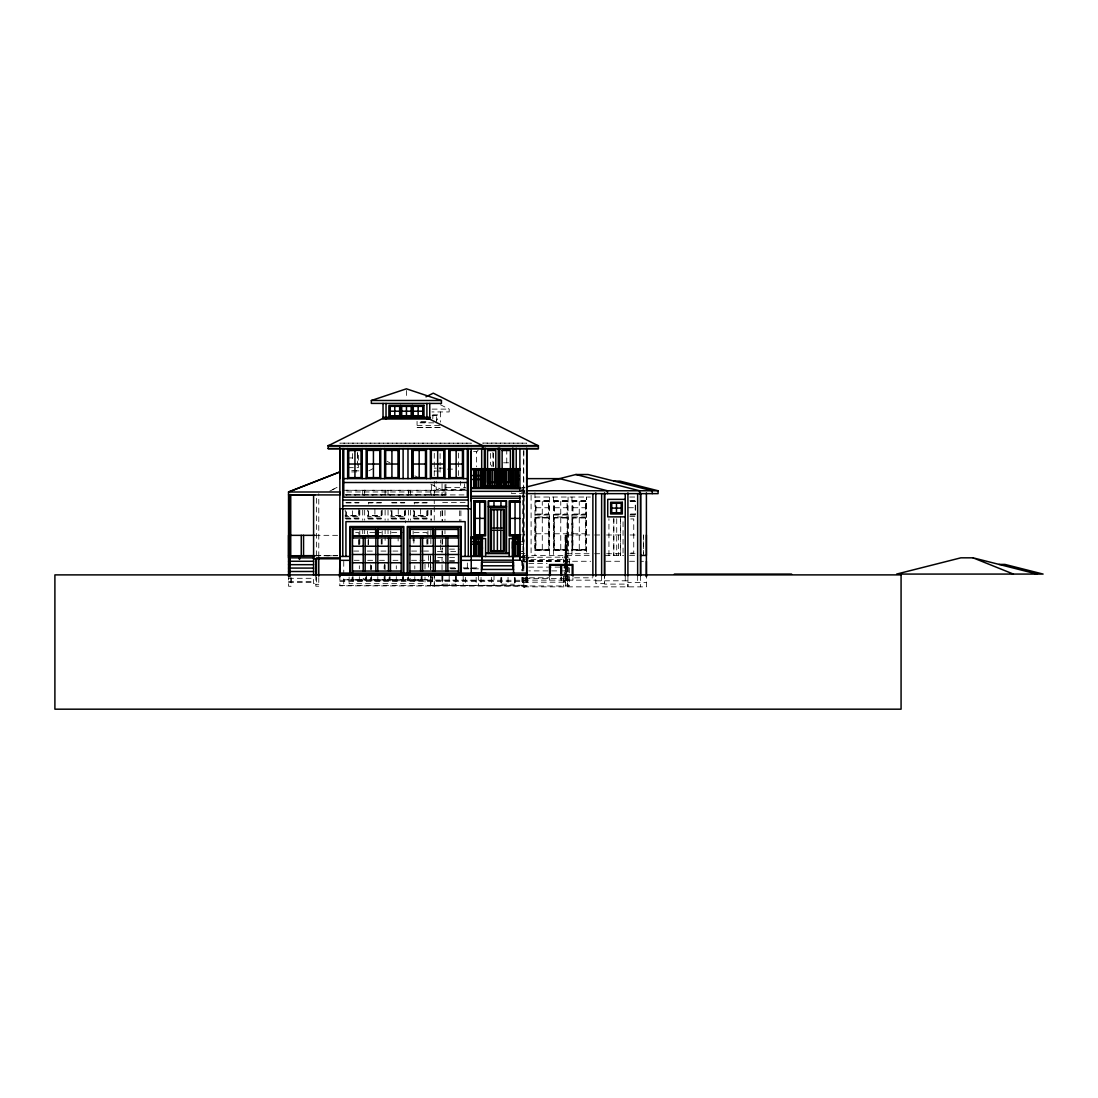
<?xml version="1.0" encoding="UTF-8"?>
<svg xmlns="http://www.w3.org/2000/svg" width="1098" height="1098" viewBox="0 0 1098 1098"><rect width="100%" height="100%" fill="white"/><g stroke="black" fill="none" stroke-linecap="round" stroke-linejoin="round"><path stroke-width="0.75" stroke-dasharray="5 3.75" d="M316.498 555.78L316.498 496.557M318.777 556.713L318.777 493.702M339.858 574.995L339.858 585.81L434.259 586.003L434.259 575.86L434.259 585.989L430.361 585.989L430.361 576.107M430.553 561.311L430.361 555.478M492.645 580.293L343.756 579.785L428.412 579.648L428.412 575.709M522.813 571.111L522.813 561.311M523.787 449.974L522.813 571.633M523.554 538.596L523.554 498.218M523.801 585.961L523.801 578.426L567.103 578.426M523.801 570.891L523.801 563.356M523.801 561.27L523.787 448.519M526.711 580.952L526.711 577.548M542.275 514.07L542.275 501.415M549.576 580.183L549.576 577.809L528.344 577.809M560.886 580.183L560.886 576.875M560.762 514.07L560.762 501.415M589.626 534.987L565.209 534.987L565.209 559.856L566.664 559.856M565.456 582.201L565.456 573.774M566.664 576.093L566.541 534.987L566.664 572.964M523.801 582.201L567.405 582.201L567.405 573.774L567.405 585.961L567.103 575.915M567.103 563.356L567.103 559.582L528.797 559.582M567.405 567.035L567.405 572.085L567.405 563.672M567.405 555.931L567.405 557.276M572.936 580.183L572.936 577.809M579.25 514.07L579.264 501.415M608.937 555.423L608.937 518.681M620.617 516.499L620.617 555.423L620.617 518.778M623.046 552.994L623.046 518.942M627.919 580.952L627.919 582.503L646.406 582.434M643.483 555.423L643.483 535M434.259 586.003L526.711 586.058L526.711 576.189M476.587 452.184L478.206 450.015M410.432 578.564L408.47 579.785L408.47 576.67M329.688 491.19L337.237 487.265M368.763 470.864L374.391 467.94M332.625 489.667L337.086 487.347M521.674 489.777L523.787 488.816M521.509 488.267L524.803 487.43M315.908 555.615L337.745 555.478M430.389 560.694L430.498 569.944L430.361 562.217M430.375 557.413L430.361 561.311L430.361 555.423M326.559 555.78L332.653 555.78M529.016 561.133L567.103 560.941M432.145 409.115L449.178 409.129L449.178 411.942L431.967 411.928M432.722 414.824L437.498 414.824L437.498 419.628M432.173 415.552L436.771 415.552L436.771 420.479M420.959 421.865L428.138 421.865M420.712 422.112L428.371 422.112M419.985 422.84L434.314 422.84M417.062 425.557L440.422 425.557M417.062 427.616L440.422 427.616M440.422 427.63L417.062 427.63L417.062 421.358M482.695 443.07L526.711 443.167L482.983 443.18M473.581 451.374L476.587 451.374L476.587 466.828M347.641 457.935L352.513 457.935M503.598 462.807L511.503 462.807M348.341 467.666L358.346 467.666L358.346 453.076M434.259 468.16L436.208 468.16M439.255 468.146L442.686 468.146M447.586 469.121L454.215 469.121M351.717 470.589L359.677 470.589M354.064 470.864L358.964 470.864M434.259 471.069L442.041 471.069M351.621 471.92L360.02 471.92M445.939 487.608L465.799 487.608M521.66 487.718L525.022 487.718M465.579 489.077L460.529 489.077L460.529 481.295M464.838 489.571L436.208 489.557L436.208 481.281M465.03 490.271L342.782 490.271L468.572 490.353M520.617 490.271L523.787 490.408M521.687 490.765L525.036 490.765M523.787 491.19L523.307 555.423L523.307 494.91M519.889 491.341L525.022 491.328M346.694 491.973L445.939 491.973L445.939 495.006L345.692 494.937M521.66 492.577L525.022 492.577M524.501 493.633L511.627 493.633L511.627 490.765M346.021 494.924L445.939 494.896M345.252 494.896L465.991 494.91M522.813 494.91L523.787 494.91L522.813 494.924L522.813 498.067L522.813 497.106M521.591 496.214L525.009 496.214M534.973 497.037L590.45 497.037M629.703 497.037L636.195 497.037M534.973 500.441L549.576 500.441M553.474 500.441L568.064 500.441M571.962 500.441L586.552 500.441M629.964 500.441L636.195 500.441M630.76 501.168L635.454 501.168L635.454 514.303L630.76 514.303M630.101 501.415L635.22 501.415L635.22 514.07L628.399 514.07M442.645 502.431L466.005 502.431M345.939 502.651L359.073 502.651M368.324 502.651L381.459 502.651M391.684 502.651L404.819 502.651M414.056 502.651L427.204 502.651M346.186 502.898L358.84 502.898M381.212 502.898L368.571 502.898L368.571 507.647M391.917 502.898L404.572 502.898M426.957 502.898L414.303 502.898L414.303 507.647M535.948 507.743L548.602 507.743M554.449 507.743L567.09 507.743M572.936 507.743L585.577 507.743M628.399 507.743L635.22 507.743M534.973 515.044L549.576 515.044M553.474 515.044L568.064 515.044M571.962 515.044L586.552 515.044M629.964 515.044L636.195 515.044M629.964 516.499L636.195 516.499M586.552 516.98L571.962 516.98L571.962 550.565L586.552 550.565L586.552 497.037L586.552 555.423M344.992 517.981L359.815 517.981M367.377 517.981L382.186 517.981M390.737 517.981L405.546 517.981L405.546 522.854M413.123 517.981L427.932 517.981M345.733 518.709L359.073 518.709M368.104 518.709L381.459 518.709M391.464 518.709L404.819 518.709M413.85 518.709L427.204 518.709M345.966 518.956L358.84 518.956M368.352 518.956L381.212 518.956M391.712 518.956L404.572 518.956M414.097 518.956L426.957 518.956M630.691 518.942L633.752 518.942L633.752 552.994L630.691 552.994M355.615 532.585L358.84 532.585L358.84 537.691M374.789 532.585L368.352 532.585L368.352 537.691M376.394 532.585L381.212 532.585L381.212 537.691M391.712 532.585L402.966 532.585M414.097 532.585L426.957 532.585L426.957 537.691M535.948 533.779L548.602 533.779M554.449 533.779L567.09 533.779M572.936 533.779L585.577 533.779M521.481 534.822L524.871 534.822M594.636 534.987L599.755 534.987M606.576 534.987L623.472 534.987M630.087 534.987L635.042 534.987M315.112 535.33L338.211 535.33M565.209 535.618L566.664 535.618M565.443 536.126L566.417 536.126M565.209 537.402L566.664 537.402M566.417 537.814L565.443 537.814L565.443 535.961M565.209 538.898L566.664 538.898M520.877 541.753L524.034 541.753L524.034 495.061M520.877 544.251L523.787 544.251M449.466 549.137L459.678 549.137M553.474 550.057L568.064 550.057M571.962 550.057L586.552 550.057M534.973 550.565L549.576 550.565M353.721 551.072L360.528 551.072M367.336 551.072L374.144 551.072M380.951 551.072L391.163 551.072M392.878 551.072L399.686 551.072M411.599 551.072L421.81 551.072M423.512 551.072L430.32 551.072M437.416 551.58L443.949 551.58M450.702 551.58L457.454 551.58M518.064 551.58L522.813 551.58L522.813 555.464L590.944 555.423M565.209 552.047L566.664 552.047M565.209 552.623L566.664 552.623M521.001 553.557L524.871 553.557M566.541 553.721L589.626 553.721M594.636 553.721L599.755 553.721M606.576 553.721L623.472 553.721M630.087 553.721L635.042 553.721M605.053 555.423L623.733 555.423M629.593 555.423L636.195 555.423M315.112 555.766L338.239 555.78M565.209 556.027L566.417 555.423M521.619 556.562L525.009 556.562M523.993 557.111L520.877 557.111L527.685 559.06L521.852 559.06L521.852 570.836M528.824 557.276L570.329 557.111L570.329 559.06L562.547 559.06L562.547 557.111M437.663 557.427L442.769 557.427M449.576 557.427L456.37 557.427M522.813 557.427L525.736 557.427M519.889 560.2L525.009 560.186M565.443 560.076L566.417 560.076M354.16 560.309L360.913 560.309M367.652 560.309L372.716 560.309M379.469 560.309L386.208 560.309M392.96 560.309L399.713 560.309M411.517 560.309L418.269 560.309M419.944 560.309L425.008 560.309L425.008 570.329M565.69 560.296L566.664 560.296M434.259 560.707L442.769 560.707M449.576 560.707L456.397 560.707M528.797 560.556L567.103 560.556M523.801 561.092L524.405 561.16M434.259 561.284L443.77 561.311M449.466 561.284L457.166 561.311M521.564 561.407L526.711 561.38M528.797 561.27L590.724 561.27M605.904 561.27L622.786 561.27M629.538 561.27L636.277 561.27M640.573 561.311L643.483 561.311M565.209 561.449L566.664 561.449M521.852 561.984L522.579 561.984L522.579 570.548M523.801 561.984L525.736 561.984M563.507 561.984L564.248 561.984M565.456 561.984L567.405 561.984M568.627 561.984L569.354 561.984M528.797 563.356L547.12 563.356M528.797 567.117L567.103 567.117L567.103 570.891L528.797 570.891M430.361 567.254L431.089 567.254M449.974 567.872L456.466 567.872M463.178 567.872L478.604 567.872M450.798 568.599L455.725 568.599M463.905 568.599L468.805 568.599M470.438 568.599L478.604 568.599M450.743 568.846L455.492 568.846M464.152 568.846L468.832 568.846M473.526 568.846L478.659 568.846M565.415 576.917L566.39 576.917M565.415 577.123L566.39 576.532M574.597 577.809L592.879 577.809M430.361 577.96L431.089 577.96L431.089 575.283M288.541 578.303L313.589 578.303M523.801 578.193L527.685 578.193M567.282 578.275L566.307 578.275L566.307 580.224M563.507 579.566L564.248 579.566M523.801 580.128L595.802 580.183M339.858 580.293L526.711 580.279L526.711 586.058L523.801 587.595L523.801 577.136M563.384 580.224L567.282 580.224M430.361 580.65L431.089 580.636L431.089 583.326L430.361 583.326M595.802 580.801L627.919 580.801M563.507 580.938L564.248 580.938M288.541 581.405L313.589 581.405M339.858 581.446L522.813 581.446M527.685 581.995L526.958 581.995L526.958 576.999M563.507 581.995L564.248 581.995M288.541 582.379L313.589 582.379M442.837 584.163L455.492 584.163M501.717 584.163L514.358 584.163M315.853 584.314L318.777 584.314M430.498 585.44L522.813 585.248L522.813 586.016L434.259 585.248M339.858 585.605L430.361 585.563M523.801 586.854L646.406 586.854L646.406 577.37M565.69 561.133L566.664 561.174M440.422 404.737L449.178 409.129M387.059 461.338L390.078 462.917M414.962 475.873L417.899 477.397M430.841 484.122L445.939 491.986M363.081 578.275L365.648 579.785L365.648 576.67M492.082 466.581L490.449 464.385L490.449 452.994M430.498 585.989L430.361 575.283L430.498 585.248M643.483 535.028L643.483 553.735M640.573 575.599L640.573 586.854M637.65 575.613L637.65 582.448M627.919 575.736L627.919 586.854L627.919 584.109L604.559 584.109L604.559 575.736L604.559 583.642L595.802 583.642L595.802 577.424M625.242 575.764L625.242 580.801M618.517 534.987L618.517 555.423M616.719 518.723L616.719 555.423M601.635 575.681L601.635 580.801M579.264 517.954L579.264 549.59M571.962 497.037L571.962 555.423M569.354 559.06L569.354 585.975L521.852 585.961L521.852 577.397M568.627 567.117L568.627 585.961M568.064 497.037L568.064 555.423M567.103 559.582L567.103 562.094M567.103 566.582L567.103 585.975M566.417 535.961L566.417 537.951M566.417 559.884L566.417 561.874L565.443 561.874L565.443 559.692M566.17 572.717L565.69 537.993L565.69 572.717M565.456 573.499L565.456 585.961M565.209 534.987L565.209 575.777M564.248 563.576L564.248 582.201M563.507 559.06L563.507 562.341M563.507 576.203L563.507 585.975M561.613 576.875L561.613 580.183M560.762 517.954L560.762 549.59M553.474 497.037L553.474 555.423M549.576 497.037L549.576 555.423M542.275 517.954L542.275 549.59M534.973 492.741L534.973 555.423M531.089 495.294L531.089 555.423M528.66 557.111L528.66 559.06M527.685 576.999L527.685 585.975M525.736 577.136L525.736 585.961M523.801 554.504L523.801 571.742M522.813 499.988L522.813 516.54M522.813 518.27L522.813 543.99M522.813 577.63L522.813 586.016L522.813 585.248M522.579 577.397L522.579 585.961M515.333 577.726L515.333 585.948M514.605 578.056L514.605 585.948M514.358 577.356L514.358 585.948M508.045 577.356L508.045 585.893M506.754 449.178L506.754 466.211M501.717 577.356L501.717 585.838M501.47 578.001L501.47 585.838M500.743 577.658L500.743 585.824M494.018 574.927L494.018 585.769M493.62 453.282L493.62 466.828M492.892 452.349L492.892 465.964M491.588 577.37L491.588 585.742M481.034 577.37L481.034 585.659M478.604 574.927L478.604 585.632M476.161 577.37L476.161 585.714M467.336 563L467.336 571.427M465.621 577.37L465.621 585.522M464.427 483.751L464.427 487.128M463.178 574.927L463.178 585.495M460.899 510.776L460.899 520.781M459.678 510.776L459.678 520.781M458.58 453.076L458.58 475.777M456.466 575.86L456.466 585.44M455.725 577.013L455.725 585.44M455.492 575.654L455.492 585.44M449.164 575.654L449.164 585.385M445.939 484.245L445.939 489.557M444.964 484.589L444.964 495.363M444.964 510.405L444.964 520.452M444.964 530.471L444.964 533.82M442.837 575.654L442.837 585.33M442.645 510.776L442.645 520.781M442.645 530.787L442.645 537.471M442.645 539.132L442.645 549.151M442.59 576.93L442.59 585.33M442.041 483.655L442.041 495.431M442.041 510.639L442.041 520.795M442.041 530.938L442.041 537.718M442.041 539.406L442.041 546.173M442.041 547.861L442.041 556.315M442.041 558.004L442.041 561.394M442.041 564.729L442.041 573.074M441.863 575.764L441.863 585.316M440.586 511.27L440.586 519.67M440.586 539.818L440.586 543.181M440.586 544.855L440.586 551.58M440.422 411.928L440.422 422.14M440.092 453.543L440.092 465.47M440.092 467.172L440.092 475.695M436.524 421.865L436.524 415.799L432.818 415.799L432.818 418.832M434.259 453.282L434.259 475.818M434.259 481.295L434.259 495.006M434.259 500.249L434.259 503.653M434.259 506.809L434.259 520.246M432.804 585.261L431.583 585.261M432.434 576.67L432.434 584.781M431.953 576.67L431.953 584.781M431.336 485.206L431.336 495.28M431.336 510.145L431.336 520.356M430.855 490.243L430.855 495.006M430.855 510.145L430.855 520.246M430.855 530.348L430.855 537.073M430.855 538.761L430.855 543.812M430.704 564.729L430.704 569.889M428.412 555.519L428.412 560.666M428.412 562.203L428.412 569.505M427.932 510.035L427.932 516.527L413.328 516.527L413.328 510.035M427.932 530.952L427.932 537.444M427.932 539.063L427.932 547.175M427.204 510.872L427.204 515.799L414.056 515.799L414.056 510.872M427.204 539.928L427.204 543.181M426.957 510.803L426.957 515.552L414.303 515.552L414.303 510.803M426.957 539.393L426.957 546.2M425.008 576.999L425.008 583.669L349.109 583.669L349.109 576.999M422.085 575.97L422.085 580.746L407.495 580.746L407.495 575.97M421.358 576.807L421.358 580.019L408.223 580.019L408.223 576.807M421.124 576.67L421.124 579.785M420.63 509.225L420.63 515.552M414.797 565.758L414.797 568.874M414.797 576.67L414.797 579.785M414.097 535.989L414.097 542.796M413.85 539.928L413.85 543.181M413.123 530.952L413.123 534.204M413.123 535.824L413.123 543.935M410.419 490.243L410.419 494.978M410.419 510.131L410.419 520.232M408.47 490.243L408.47 494.978M408.47 510.131L408.47 520.232M406.397 390.49L406.397 398.821M405.546 510.035L405.546 516.527L390.943 516.527L390.943 510.035M404.819 510.872L404.819 515.799L391.684 515.799L391.684 510.872M404.572 510.803L404.572 515.552L391.917 515.552L391.917 509.225M403.597 575.97L403.597 580.746L389.008 580.746L389.008 575.97M402.87 576.807L402.87 580.019L389.735 580.019L389.735 576.807M402.623 576.67L402.623 579.785M398.245 509.225L398.245 515.552M398.135 535.989L398.135 542.796M396.296 565.758L396.296 568.874M396.296 576.67L396.296 579.785M390.737 530.952L390.737 534.204M389.982 576.67L389.982 579.785M388.033 490.243L388.033 494.965M388.033 510.131L388.033 520.232M388.033 530.334L388.033 533.71M385.11 490.243L385.11 494.965M385.11 510.117L385.11 520.232M385.11 530.334L385.11 533.697M385.11 535.385L385.11 543.812M385.11 564.825L385.11 569.601M385.11 575.97L385.11 580.746L370.506 580.746L370.506 575.97M384.382 563.96L384.382 570.384M384.382 576.807L384.382 580.019L371.248 580.019L371.248 576.807M384.135 565.758L384.135 568.874M384.135 576.67L384.135 579.785M382.186 510.035L382.186 516.527L367.597 516.527L367.597 510.035M382.186 530.952L382.186 537.444M382.186 539.063L382.186 547.175M381.459 510.872L381.459 515.799L368.324 515.799L368.324 510.872M381.459 539.928L381.459 543.181M381.212 510.803L381.212 515.552L368.571 515.552L368.571 510.803M381.212 539.393L381.212 546.2M377.808 576.67L377.808 579.785M374.898 509.225L374.898 515.552M371.481 565.758L371.481 568.874M371.481 576.67L371.481 579.785M371.248 565.566L371.248 570.384M370.506 564.825L370.506 569.601M368.352 539.393L368.352 546.2M368.104 539.928L368.104 546.447M367.377 530.952L367.377 534.204M366.622 575.97L366.622 580.746L352.019 580.746L352.019 575.97M365.895 576.807L365.895 580.019L352.746 580.019L352.746 576.807M364.673 490.243L364.673 494.951M364.673 510.117L364.673 520.219M364.673 530.334L364.673 533.697M362.724 490.243L362.724 494.951M362.724 510.117L362.724 520.219M362.724 530.334L362.724 533.697M359.815 510.035L359.815 516.527L345.211 516.527L345.211 510.035M359.815 530.952L359.815 537.444M359.815 539.063L359.815 547.175M359.321 565.758L359.321 568.874M359.321 576.67L359.321 579.785M359.073 510.872L359.073 515.799L345.939 515.799L345.939 510.872M359.073 539.928L359.073 546.447M358.84 509.225L358.84 515.552L346.186 515.552L346.186 510.803M358.84 539.393L358.84 546.2M357.619 452.211L357.619 462.025M357.372 453.556L357.372 465.236M352.993 576.67L352.993 579.785M352.513 453.556L352.513 462.299M352.513 510.803L352.513 515.552M343.756 561.339L343.756 585.605M318.777 577.507L318.777 586.208L315.853 586.208L315.853 575.805M316.498 576.999L316.498 583.614L313.589 583.614L313.589 576.628M291.464 577.891L291.464 586.25L288.541 586.222L288.541 577.672M290.737 577.672L290.737 586.222M534.973 516.98L534.973 550.057L549.576 550.057L549.576 516.98L534.973 516.98M535.714 517.707L535.714 549.824L548.849 549.837L548.849 517.707L535.714 517.707M553.474 516.98L553.474 550.565L568.064 550.565L568.064 516.98L553.474 516.98M554.202 517.707L554.202 549.824L567.337 549.837L567.337 517.707L554.202 517.707M565.456 563.672L565.456 572.085L565.456 563.631M572.689 517.707L572.689 549.824L585.824 549.837L585.824 517.707L572.689 517.707M613.809 518.723L613.809 555.423L613.809 518.723M471.234 443.167L339.858 443.153L471.234 443.194M548.849 501.168L535.714 501.168L535.714 514.303L548.849 514.317L548.849 501.168M567.337 501.168L554.202 501.168L554.202 514.303L567.337 514.317L567.337 501.168M585.824 501.168L572.689 501.168L572.689 514.303L585.824 514.317L585.824 501.168M548.602 501.415L535.948 501.415L535.948 514.07L548.602 514.07L548.602 501.415M567.09 501.415L554.449 501.415L554.449 514.07L567.09 514.07L567.09 501.415M585.577 501.415L572.936 501.415L572.936 514.07L585.577 514.07L585.577 501.415M548.602 517.954L535.948 517.954L535.948 549.59L548.602 549.59L548.602 517.954M567.09 517.954L554.449 517.954L554.449 549.59L567.09 549.59L567.09 517.954M585.577 517.954L572.936 517.954L572.936 549.59L585.577 549.59L585.577 517.954M566.39 552.486L565.415 553.063L566.39 552.486M566.664 576.464L565.209 576.67L566.664 576.464"/><path stroke-width="1.5" d="M288.541 494.937L288.541 491.973L339.858 471.934L288.527 492.014L339.858 491.986L339.858 494.937L288.541 494.869L288.541 557.839L313.589 557.866M289.021 494.965L289.021 576.697M289.996 494.965L289.996 576.697M290.737 494.457L290.737 555.794M313.589 494.924L313.589 558.8L340.215 558.786M339.858 569.052L339.858 447.723M339.858 478.591L339.858 448.547M342.782 556.439L342.782 448.547M343.756 448.547L343.756 497.216L467.336 497.216L467.336 448.547M345.939 556.439L345.939 521.646L465.154 521.646L465.154 556.439M347.641 478.618L347.641 448.547M349.837 573.074L349.837 526.518L403.844 526.518L403.844 573.074M350.564 573.074L350.564 527.246L403.117 527.246L403.117 573.074M362.244 478.618L362.244 448.547M366.128 478.618L366.128 448.547M380.731 478.618L380.731 448.547M384.629 478.618L384.629 448.547M399.219 478.618L399.219 448.547M403.117 478.618L403.117 448.547M407.248 573.074L407.248 526.518L461.256 526.518L461.256 573.074M407.976 573.074L407.976 527.246L460.529 527.246L460.529 573.074M407.976 478.618L407.976 448.547M411.874 478.618L411.874 449.425L426.463 449.425L426.463 478.618M430.361 478.618L430.361 449.425L444.964 449.425L444.964 478.618M448.849 478.618L448.849 449.425L463.452 449.425L463.452 478.618M468.311 556.439L468.311 448.547M471.234 556.439L471.234 448.519M479.73 535.165L479.757 501.827M481.816 538.198L482.187 569.45L482.187 538.198M516.238 448.272L516.238 485.769L481.693 485.769L481.693 448.272M484.369 485.769L484.369 449M485.096 485.769L485.096 448.053M488.267 553.419L488.267 500.866L506.549 500.88L506.507 553.433L485.591 553.419L508.196 553.433M488.637 553.419L488.637 507.07L506.178 507.084L506.151 553.433M493.976 506.343L493.976 501.237M498.245 485.769L498.245 448.053M498.972 485.769L498.972 449M499.7 485.769L499.7 448.053M500.784 550.743L500.798 530.252M509.184 556.562L509.184 538.596L519.203 538.596M512.327 556.562L512.341 541.739L519.176 541.753M512.835 485.769L512.835 448.053M512.958 537.732L513.205 569.45L512.835 539.42M513.562 485.769L513.562 449M514.825 556.562L514.825 544.237L519.368 544.251M471.234 560.186L519.917 560.186L519.889 496.214M519.889 491.341L519.889 448.519M526.711 574.336L526.711 448.423L526.711 576.189M549.576 576.148L549.576 564.537L572.936 564.537L572.936 576.148M550.304 575.215L550.304 565.264L560.886 565.264L560.886 575.215M572.195 575.215L572.195 565.264L561.613 565.264L561.613 575.215M604.559 493.633L604.559 575.736L604.559 492.892M637.65 575.613L637.65 493.633M640.573 575.668L640.573 492.878M646.406 561.311L646.406 576.642L646.406 535M646.406 492.878L646.406 555.423L640.573 555.437M500.908 506.343L500.976 501.237M425.983 396.817L433.285 393.166L538.391 445.788L328.178 445.788L384.314 417.679M383.037 417.309L429.757 417.267M371.357 400.509L406.397 388.816L441.437 400.509L441.437 403.433L371.357 403.405L371.357 400.482L441.437 400.509M526.711 486.949L575.86 474.514L588.02 474.514L652.253 490.765L652.253 493.633M339.858 563.466L339.488 576.725M290.737 555.766L314.234 555.629M383.037 417.803L429.757 417.734M389.927 411.215L399.658 411.215M401.607 411.215L411.338 411.215M413.287 411.215L423.018 411.215M328.178 445.637L538.391 445.61L538.391 448.711L328.178 448.711L328.178 445.5M328.178 448.56L538.391 448.533M347.641 449.425L362.244 449.425M366.128 449.425L380.731 449.425M384.629 449.425L399.219 449.425M348.615 464.029L361.269 464.029M367.103 464.029L379.757 464.029M385.59 464.029L398.245 464.029M412.848 464.029L425.502 464.029M431.336 464.029L443.99 464.029M449.576 464.029L462.478 464.029M471.234 468.709L519.889 468.709L519.889 470.273M471.234 469.683L519.889 469.683M471.234 475.558L481.693 475.558M516.238 475.558L519.23 475.558M342.782 478.618L467.336 478.618M526.711 478.632L559.609 478.632L607.482 490.765L607.482 493.633M471.234 479.442L481.693 479.442M516.238 479.442L519.23 479.442M614.057 481.102L619.89 481.102L658.086 490.765L658.086 493.633L526.189 493.633M343.756 482.516L467.336 482.516M471.234 487.718L519.985 487.718M471.234 488.171L519.889 488.541L471.234 488.541M526.711 490.765L658.086 490.765M471.234 491.341L519.985 491.328M290.188 494.869L314.961 494.869M471.234 496.214L520.617 496.2M625.242 499.357L607.729 499.357L607.729 516.87L625.242 516.87M342.782 500.029L468.311 500.029M342.782 505.876L468.311 505.876M611.613 508.113L621.344 508.113M474.885 518.38L484.616 518.38M510.158 518.407L519.917 518.407M352.513 529.195L401.168 529.195M409.925 529.195L458.58 529.195M315.112 535.33L288.541 535.357L288.541 576.628M352.513 536.002L401.168 536.002M409.925 536.002L458.58 536.002M289.021 536.346L289.996 536.346M512.601 537.581L513.562 537.581M482.42 537.732L471.234 537.732L471.234 536.771L482.42 536.771L482.434 556.562M512.601 537.732L519.889 537.732M352.513 537.951L401.168 537.951M409.925 537.951L458.58 537.951M352.513 546.228L363.218 546.228M365.154 546.228L375.859 546.228M377.808 546.228L388.514 546.228M390.463 546.228L401.168 546.228M409.925 546.228L420.63 546.228M422.579 546.228L433.285 546.228M435.233 546.228L445.939 546.228M447.874 546.228L458.58 546.228M481.459 547.71L482.42 547.71M512.601 547.71L513.562 547.71M482.42 548.533L481.459 548.533L481.459 536.771M289.021 552.843L289.996 552.843M289.021 553.392L289.996 553.392M352.513 554.49L363.218 554.49M365.154 554.49L375.859 554.49M377.808 554.49L388.514 554.49M390.463 554.49L401.168 554.49M409.925 554.49L420.63 554.49M422.579 554.49L433.285 554.49M435.233 554.49L445.939 554.49M447.874 554.49L458.58 554.49M288.541 555.794L315.112 555.766M471.234 556.233L482.2 556.233M512.848 556.233L519.889 556.233M339.858 556.439L349.837 556.439M461.256 556.439L519.917 556.562M289.021 557.345L289.996 557.345M339.858 557.88L316.498 557.88L316.498 575.352M973.034 557.825L960.874 557.825L896.641 574.076L1043.1 574.076L1004.903 564.413L999.07 564.413L973.034 557.825L1013.413 574.076M289.021 558.333L289.996 558.333M289.021 559.541L289.996 559.541M339.858 560.337L349.837 560.337M461.256 560.337L471.234 560.337M288.541 561.27L313.589 561.27M352.513 562.766L363.218 562.766M365.154 562.766L375.859 562.766M377.808 562.766L388.514 562.766M390.463 562.766L401.168 562.766M409.925 562.766L420.63 562.766M422.579 562.766L433.285 562.766M435.233 562.766L445.939 562.766M447.874 562.766L458.58 562.766M288.541 564.674L313.589 564.674M481.459 565.799L513.562 565.799M288.541 568.078L313.589 568.091M481.459 569.45L513.562 569.45M352.513 571.042L401.168 571.042M409.925 571.042L458.58 571.042M288.541 571.495L313.589 571.495M339.858 573.074L526.711 573.087M471.234 573.266L485.769 573.266M339.858 574.089L471.234 574.13L471.234 538.569L485.591 538.569L485.591 556.562M674.337 574.076L791.603 574.076M289.021 575.023L289.996 575.023M339.858 574.995L526.711 575.077M289.021 575.393L289.996 575.393M471.234 498.176L520.178 498.218M519.23 500.894L509.184 500.88L509.184 535.92L519.203 535.92M520.178 501.621L509.925 501.608L509.925 535.193L520.15 535.193M519.93 501.868L510.158 501.855L510.158 534.946L519.903 534.946M488.267 506.7L506.549 506.713M471.234 541.712L482.434 541.726M471.234 544.21L479.95 544.21L479.95 556.562M507.001 553.433L509.184 553.433M999.07 564.413L1037.102 574.076M575.86 474.514L639.599 490.765L639.599 493.633M428.302 418.448L482.914 445.788M640.573 493.633L640.573 575.681M627.919 492.892L627.919 575.819M625.242 493.633L625.242 575.764M616.486 503.255L616.486 512.986M601.635 493.633L601.635 575.681M595.802 492.892L595.802 576.258M592.879 493.633L592.879 576.121M519.889 560.2L519.889 536.771L512.601 536.771L512.601 548.533L513.562 548.533L513.562 536.771M517.954 469.683L517.954 488.171M517.954 537.732L517.954 556.233M517.583 469.683L517.583 488.171M517.583 537.732L517.583 556.233M515.635 469.683L515.635 488.171M515.635 537.732L515.635 556.233M515.278 469.683L515.278 488.171M515.278 537.732L515.278 556.233M515.044 501.855L515.044 534.946M513.562 573.101L513.562 562.149L481.459 562.149L481.459 573.101M513.329 469.683L513.329 488.171M513.329 537.732L513.329 556.233M512.958 469.683L512.958 488.171M511.009 469.683L511.009 488.171M510.652 469.683L510.652 488.171M508.703 469.683L508.703 488.171M508.333 469.683L508.333 488.171M506.398 469.683L506.398 488.171M506.027 469.683L506.027 488.171M504.078 469.683L504.078 488.171M503.721 469.683L503.721 488.171M501.772 469.683L501.772 488.171M501.402 469.683L501.402 488.171M500.812 509.774L500.812 528.069M499.453 469.683L499.453 488.171M499.096 469.683L499.096 488.171M497.408 509.76L497.408 528.069M497.394 530.252L497.394 550.729M497.147 469.683L497.147 488.171M496.776 469.683L496.776 488.171M494.841 469.683L494.841 488.171M494.471 469.683L494.471 488.171M494.004 509.76L494.004 528.069M493.99 530.252L493.99 550.729M492.522 469.683L492.522 488.171M492.165 469.683L492.165 488.171M490.216 469.683L490.216 488.171M489.845 469.683L489.845 488.171M487.896 469.683L487.896 488.171M487.539 469.683L487.539 488.171M485.591 469.683L485.591 488.171M485.22 469.683L485.22 488.171M483.285 469.683L483.285 488.171M482.914 445.61L482.914 448.711M482.914 469.683L482.914 488.171M480.965 469.683L480.965 488.171M480.965 537.732L480.965 556.233M480.608 469.683L480.608 488.171M480.608 537.732L480.608 556.233M478.659 469.683L478.659 488.171M478.659 537.732L478.659 556.233M478.289 469.683L478.289 488.171M478.289 537.732L478.289 556.233M476.34 469.683L476.34 488.171M476.34 537.732L476.34 556.233M475.983 469.683L475.983 488.171M475.983 537.732L475.983 556.233M474.034 469.683L474.034 488.171M474.034 537.732L474.034 556.233M473.663 469.683L473.663 488.171M473.663 537.732L473.663 556.233M471.234 451.1L471.234 501.21M471.234 508.758L339.858 508.758M467.336 574.13L467.336 575.05M458.58 527.246L458.58 573.074M456.15 450.4L456.15 477.644M447.874 537.951L447.874 571.042M445.939 537.951L445.939 571.042M437.663 450.4L437.663 477.644M435.233 529.195L435.233 536.002M435.233 537.951L435.233 571.042M433.285 529.195L433.285 536.002M433.285 537.951L433.285 571.042M429.757 403.405L429.757 418.997L383.037 418.997L383.037 403.405M426.902 403.419L426.902 418.997M422.579 537.951L422.579 571.042M420.63 537.951L420.63 571.042M419.175 450.4L419.175 477.644M418.146 406.342L418.146 416.073M412.313 405.368L412.313 417.048M409.925 527.246L409.925 573.074M406.466 406.342L406.466 416.073M401.168 527.246L401.168 573.074M400.633 405.368L400.633 417.048M394.786 406.342L394.786 416.073M391.917 450.4L391.917 477.644M390.463 537.951L390.463 571.042M388.514 537.951L388.514 571.042M386.029 403.419L386.029 418.997M377.808 529.195L377.808 536.002M377.808 537.951L377.808 571.042M375.859 529.195L375.859 536.002M375.859 537.951L375.859 571.042M373.43 450.4L373.43 477.644M365.154 537.951L365.154 571.042M363.218 537.951L363.218 571.042M354.942 450.4L354.942 477.644M352.513 527.246L352.513 573.074M339.858 509.911L339.858 576.683M318.777 557.853L318.777 576.203M315.853 558.772L315.853 575.805M313.589 555.794L313.589 575.352M303.556 535.33L303.556 555.766M301.264 535.33L301.264 555.766M299.534 557.866L299.534 559.417L299.04 557.866M348.368 450.496L348.368 477.891L361.517 477.891L361.517 450.153L348.368 450.496M366.869 450.153L366.869 477.891L380.004 477.891L380.004 450.153L366.869 450.153M385.357 450.153L385.357 477.891L398.492 477.891L398.492 450.153L385.357 450.153M412.601 450.153L412.601 477.891L425.736 477.891L425.736 450.153L412.601 450.153M431.089 450.153L431.089 477.891L444.223 477.891L444.223 450.153L431.089 450.153M462.725 450.153L462.725 477.891L449.576 477.891L449.576 450.153L462.725 450.153M473.911 500.853L473.911 535.893L485.591 535.893L485.591 500.866L473.911 500.853M474.638 501.58L474.638 535.165L484.863 535.165L484.863 501.594L474.638 501.58M487.539 450.496L487.539 482.365L495.802 482.365L495.802 450.496L487.539 450.496M490.586 509.033L490.586 551.457L504.188 551.471L504.229 509.047L490.586 509.033M491.424 530.252L491.424 550.729L503.364 550.743L503.378 530.252L491.424 530.252M491.437 509.76L491.424 528.069L503.378 528.069L503.392 509.774L491.437 509.76M502.129 450.496L502.129 482.365L510.405 482.365L510.405 450.496L502.129 450.496M423.993 405.368L388.953 405.368L388.953 417.048L423.993 417.048L423.993 405.368M399.905 406.095L389.68 406.095L389.68 416.32L399.905 416.32L399.905 406.095M411.585 406.095L401.36 406.095L401.36 416.32L411.585 416.32L411.585 406.095M423.252 406.095L413.04 406.095L413.04 416.32L423.252 416.32L423.252 406.095M399.658 406.342L389.927 406.342L389.927 416.073L399.658 416.073L399.658 406.342M411.338 406.342L401.607 406.342L401.607 416.073L411.338 416.073L411.338 406.342M423.018 406.342L413.287 406.342L413.287 416.073L423.018 416.073L423.018 406.342M361.269 450.4L348.615 450.4L348.615 477.644L361.269 477.644L361.269 450.4M379.757 450.4L367.103 450.4L367.103 477.644L379.757 477.644L379.757 450.4M398.245 450.4L385.59 450.4L385.59 477.644L398.245 477.644L398.245 450.4M425.502 450.4L412.848 450.4L412.848 477.644L425.502 477.644L425.502 450.4M443.99 450.4L431.336 450.4L431.336 477.644L443.99 477.644L443.99 450.4M462.478 450.4L449.823 450.4L449.823 477.644L462.478 477.644L462.478 450.4M622.319 502.28L610.639 502.28L610.639 513.96L622.319 513.96L622.319 502.28M621.592 503.008L611.366 503.008L611.366 513.219L621.592 513.219L621.592 503.008M621.344 503.255L611.613 503.255L611.613 512.986L621.344 512.986L621.344 503.255M375.626 529.428L352.746 529.428L352.746 535.755L375.626 535.755L375.626 529.428M400.921 529.428L378.055 529.428L378.055 535.755L400.921 535.755L400.921 529.428M433.037 529.428L410.172 529.428L410.172 535.755L433.037 535.755L433.037 529.428M458.346 529.428L435.467 529.428L435.467 535.755L458.346 535.755L458.346 529.428M289.721 537.457L289.241 573.678L289.721 537.457M289.996 558.882L289.021 558.882L289.996 559.019M901.074 574.885L54.9 574.885L54.9 709.184L901.074 709.184L901.074 574.885M506.178 501.251L488.637 501.237L488.637 506.343L506.178 506.356L506.178 501.251M484.616 501.841L474.885 501.827L474.885 534.918L484.616 534.918L484.616 501.841"/></g></svg>
